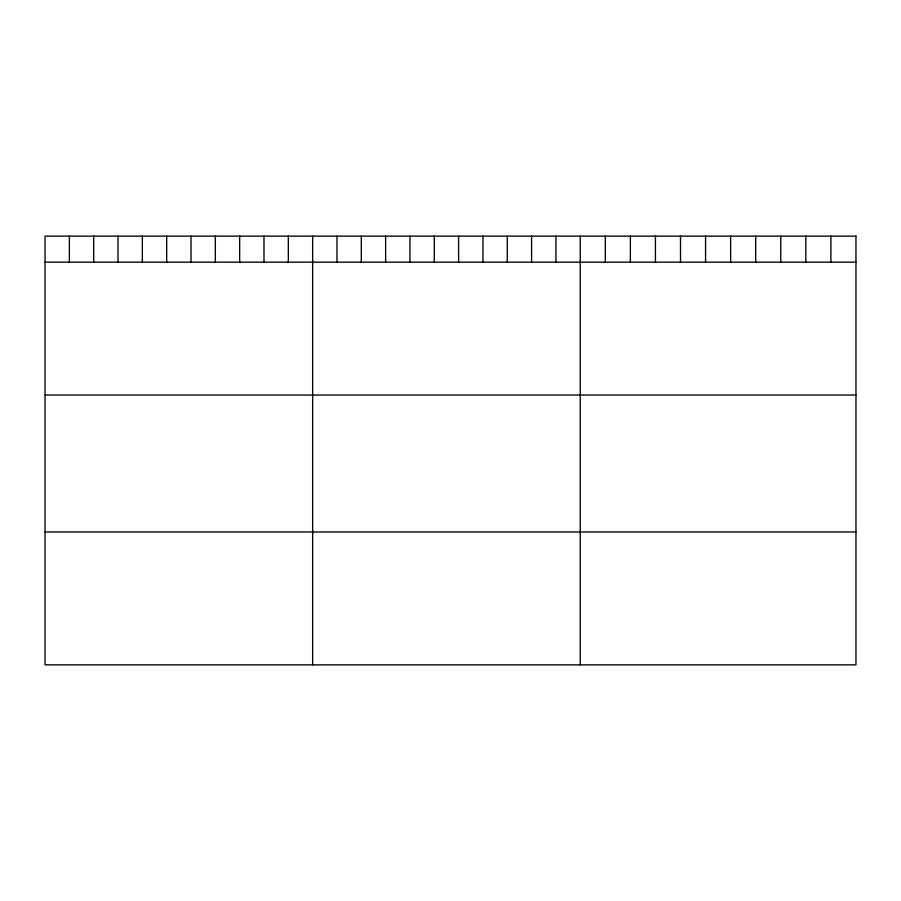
<?xml version="1.0" encoding="UTF-8"?>
<svg xmlns="http://www.w3.org/2000/svg" width="901" height="901" viewBox="0 0 901 901"><rect width="100%" height="100%" fill="white"/><g stroke="black" fill="none" stroke-linecap="round" stroke-linejoin="round"><path stroke-width="1.35" d="M45.05 262.157L855.95 262.157M45.05 395.043L855.95 395.043M45.05 531.973L855.95 531.973M830.891 236.141L830.891 262.157M805.821 236.141L805.821 262.157M780.762 236.141L780.762 262.157M755.691 236.141L755.691 262.157M730.632 236.141L730.632 262.157M705.562 236.141L705.562 262.157M680.503 236.141L680.503 262.157M655.432 236.141L655.432 262.157M630.373 236.141L630.373 262.157M605.303 236.141L605.303 262.157M580.244 236.141L580.244 664.859M555.917 236.141L555.917 262.157M531.59 236.141L531.59 262.157M507.263 236.141L507.263 262.157M482.936 236.141L482.936 262.157M458.609 236.141L458.609 262.157M434.282 236.141L434.282 262.157M409.955 236.141L409.955 262.157M385.628 236.141L385.628 262.157M361.301 236.141L361.301 262.157M336.974 236.141L336.974 262.157M312.647 236.141L312.647 664.859M288.32 236.141L288.32 262.157M263.993 236.141L263.993 262.157M239.666 236.141L239.666 262.157M215.339 236.141L215.339 262.157M191.012 236.141L191.012 262.157M166.685 236.141L166.685 262.157M142.358 236.141L142.358 262.157M118.031 236.141L118.031 262.157M93.704 236.141L93.704 262.157M69.377 236.141L69.377 262.157M855.95 236.141L45.05 236.141L45.05 664.859L855.95 664.859L855.95 236.141"/></g></svg>
